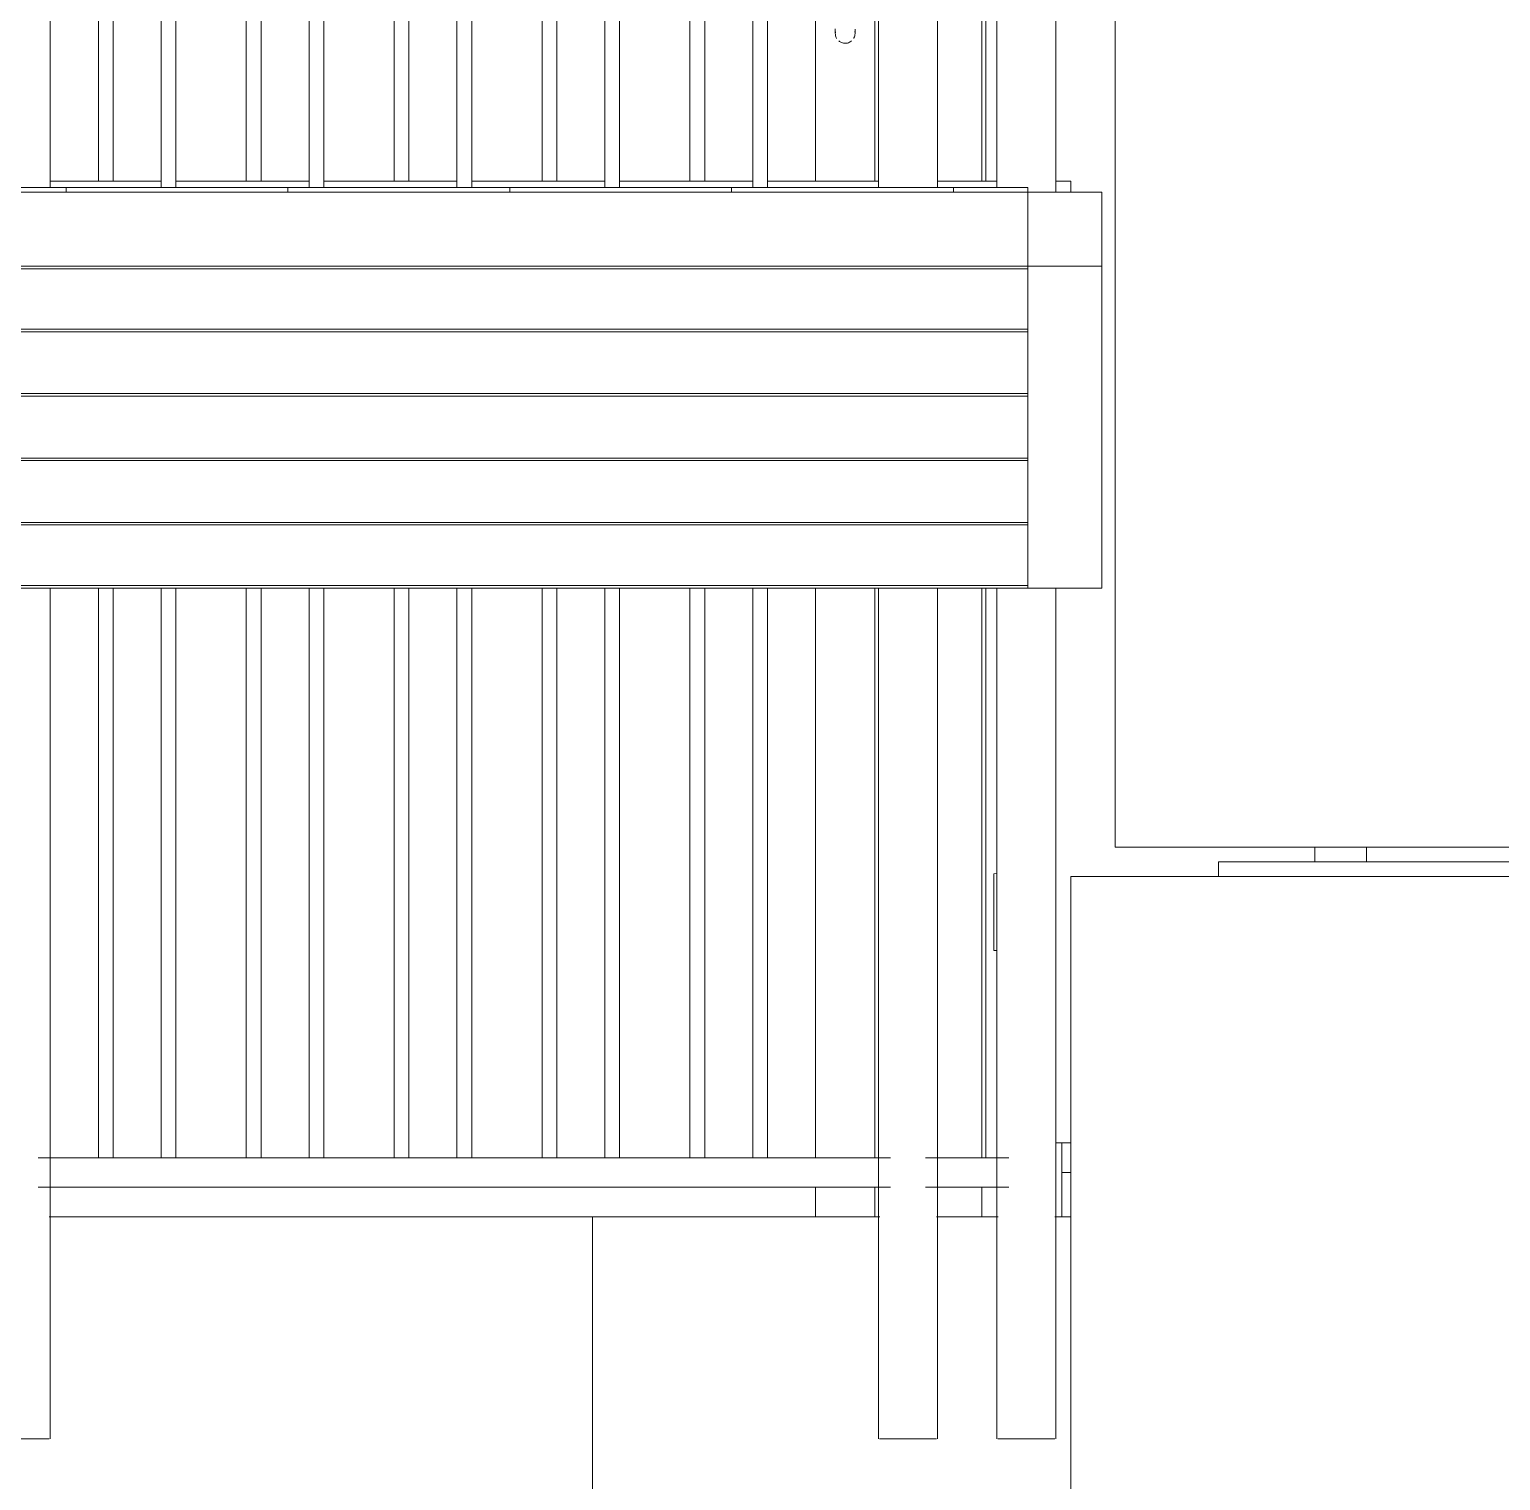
# Model space of a CAD drawing. Header units: millimetres. Extents: x -515342 to 330399, y -224905 to 507333.
# Drawn here: x 79925 to 80919, y 1839 to 2820 of the extents above; entities that cross this region are included whole.
import ezdxf

# ---------------------------------------------------------------- set-up
doc = ezdxf.new("R2010")
doc.units = ezdxf.units.MM
doc.layers.get('0').update_dxf_attribs({"lineweight": 0})
for name, color, linetype, lineweight in [('Витраж', 7, 'Continuous', 0), ('Ограждение', 7, 'Continuous', 0), ('Панели витража', 7, 'Continuous', 0), ('Стены внутренние', 7, 'Continuous', 0), ('Стены наружные', 7, 'Continuous', 0), ('Стены штриховка поверхности', 7, 'Continuous', 0)]:
    doc.layers.add(name, color=color, linetype=linetype, lineweight=lineweight)

# ---------------------------------------------------------------- blocks, each defined once
blk = doc.blocks.new('Ограждение - АР_Ограждение_Балясина_D40 доп поручень 700_900-V190-О_АР_Эскиз_Фасад 12-1 копия 1')
at = {"layer": 'Ограждение'}
for p, q in [((-102265, 645.86), (-102265, 1125)), ((-102225, 1125), (-102225, 645.86)), ((-102265, -200), (-102265, 375.03)), ((-102225, 375.03), (-102225, -200)), ((-102245, -200), (-102264.32, -200)), ((-102225.68, -200), (-102245, -200))]:
    blk.add_line(p, q, dxfattribs=at)
blk = doc.blocks.new('Ограждение - АР_Ограждение_Балясина_10-V191-О_АР_Эскиз_Фасад 12-1 копия 1')
at = {"layer": 'Ограждение'}
for p, q in [((-102350, 645.86), (-102350, 1110)), ((-102340, 1110), (-102340, 645.86)), ((-102350, -10), (-102350, 375.03)), ((-102340, 375.03), (-102340, -10)), ((-102345, -10), (-102350, -10)), ((-102340, -10), (-102345, -10))]:
    blk.add_line(p, q, dxfattribs=at)
blk = doc.blocks.new('Ограждение - АР_Ограждение_Балясина_D40 доп поручень 700_900-V200-О_АР_Эскиз_Фасад 12-1 копия 1')
at = {"layer": 'Ограждение'}
for p, q in [((-102185, 645.86), (-102185, 1125)), ((-102145, 760), (-102145, 642.61)), ((-102185, -200), (-102185, 375.03)), ((-102145, 375.03), (-102145, -200)), ((-102165, -200), (-102184.32, -200)), ((-102145.68, -200), (-102165, -200))]:
    blk.add_line(p, q, dxfattribs=at)
blk = doc.blocks.new('Ограждение - Ограждение-9728925-О_АР_Эскиз_Фасад 12-1 копия 1')
at = {"layer": 'Ограждение'}
for p, q in [((-102256.8, -10), (-102833.2, -10)), ((-102176.8, -10), (-102233.2, -10)), ((-102833.2, -30), (-102256.8, -30)), ((-102233.2, -30), (-102176.8, -30))]:
    blk.add_line(p, q, dxfattribs=at)
for name, p in [('Ограждение - АР_Ограждение_Балясина_D40 доп поручень 700_900-V190-О_АР_Эскиз_Фасад 12-1 копия 1', (-600, 0)), ('Ограждение - АР_Ограждение_Балясина_D40 доп поручень 700_900-V190-О_АР_Эскиз_Фасад 12-1 копия 1', (0, 0)), ('Ограждение - АР_Ограждение_Балясина_D40 доп поручень 700_900-V200-О_АР_Эскиз_Фасад 12-1 копия 1', (0, 0)), ('Ограждение - АР_Ограждение_Балясина_10-V191-О_АР_Эскиз_Фасад 12-1 копия 1', (-400, 0)), ('Ограждение - АР_Ограждение_Балясина_10-V191-О_АР_Эскиз_Фасад 12-1 копия 1', (-300, 0)), ('Ограждение - АР_Ограждение_Балясина_10-V191-О_АР_Эскиз_Фасад 12-1 копия 1', (-200, 0)), ('Ограждение - АР_Ограждение_Балясина_10-V191-О_АР_Эскиз_Фасад 12-1 копия 1', (-100, 0)), ('Ограждение - АР_Ограждение_Балясина_10-V191-О_АР_Эскиз_Фасад 12-1 копия 1', (0, 0))]:
    blk.add_blockref(name, p)
blk = doc.blocks.new('Тип перил - Перила_Внутренний_-9729090-О_АР_Эскиз_Фасад 12-1 копия 1')
at = {"layer": 'Ограждение'}
for p, q in [((-102750, 650), (-102825, 650)), ((-102650, 650), (-102740, 650)), ((-102550, 650), (-102640, 650)), ((-102450, 650), (-102540, 650)), ((-102350, 650), (-102440, 650)), ((-102265, 650), (-102340, 650)), ((-102185, 650), (-102225, 650)), ((-102134.93, 650), (-102145, 650)), ((-102134.93, 650), (-102134.93, 642.71))]:
    blk.add_line(p, q, dxfattribs=at)
blk = doc.blocks.new('Ограждение - АР_Ограждение_Балясина_10-V202-О_АР_Эскиз_Фасад 12-1 копия 1')
at = {"layer": 'Ограждение'}
for p, q in [((-102192.5, 810), (-102192.5, 650)), ((-102192.5, 375.03), (-102192.5, -10))]:
    blk.add_line(p, q, dxfattribs=at)
blk = doc.blocks.new('Ограждение - АР_Ограждение_Балясина_D40 доп поручень 700_900-V204-О_АР_Эскиз_Фасад 12-1 копия 1')
at = {"layer": 'Ограждение'}
for p, q in [((-102307.5, 810), (-102307.5, 650)), ((-102267.5, 650), (-102267.5, 810)), ((-102307.5, 375.03), (-102307.5, -10)), ((-102267.5, -10), (-102267.5, 375.03)), ((-102307.5, -29.98), (-102307.5, -50)), ((-102267.5, -50), (-102267.5, -29.98))]:
    blk.add_line(p, q, dxfattribs=at)
at = {"layer": 'Ограждение', "flags": 128}
for points in [[(-102294.17, 753), (-102294.17, 752.5), (-102294.17, 752.04), (-102294.17, 751.63), (-102294.17, 751.26), (-102294.17, 750.94), (-102294.17, 750.66), (-102294.17, 750.44), (-102294.17, 750.26), (-102294.17, 750.12), (-102294.17, 750.04), (-102294.17, 750)], [(-102280.83, 750), (-102280.83, 750.02), (-102280.83, 750.1), (-102280.83, 750.22), (-102280.83, 750.38), (-102280.83, 750.6), (-102280.83, 750.86), (-102280.83, 751.17), (-102280.83, 751.52), (-102280.83, 751.92), (-102280.83, 752.37), (-102280.83, 752.86)]]:
    blk.add_lwpolyline(points, dxfattribs=at)
at = {"layer": 'Ограждение'}
for points, knots in [([(-102293.27, 746.66), (-102293.46, 746.99), (-102293.79, 747.7), (-102294.06, 748.69), (-102294.16, 749.55), (-102294.17, 750.3), (-102294.12, 750.79), (-102294.09, 751.02)], [0.3333333, 0.3333333, 0.3333333, 0.3333333, 0.3888889, 0.4444444, 0.4791667, 0.5138889, 0.5486111, 0.5486111, 0.5486111, 0.5486111]), ([(-102280.94, 751.17), (-102280.89, 750.93), (-102280.84, 750.45), (-102280.83, 749.7), (-102280.9, 748.97), (-102281.1, 748.04), (-102281.41, 747.25), (-102281.69, 746.74), (-102281.73, 746.65)], [0.4444444, 0.4444444, 0.4444444, 0.4444444, 0.4791667, 0.5138889, 0.5486111, 0.5833333, 0.6527778, 0.6666667, 0.6666667, 0.6666667, 0.6666667]), ([(-102283.21, 744.9), (-102283.28, 744.84), (-102283.73, 744.47), (-102285.08, 743.65), (-102286.49, 743.35), (-102287.5, 743.33)], [0.7777778, 0.7777778, 0.7777778, 0.7777778, 0.7916667, 0.8611111, 1, 1, 1, 1])]:
    blk.add_open_spline(points, degree=3, knots=knots, dxfattribs=at)
blk.add_open_spline([(-102287.5, 743.33), (-102288.31, 743.34), (-102289.83, 743.61), (-102291.2, 744.4), (-102291.79, 744.9)], degree=3, dxfattribs=at)
blk = doc.blocks.new('Ограждение - АР_Ограждение_Балясина_10-V203-О_АР_Эскиз_Фасад 12-1 копия 1')
at = {"layer": 'Ограждение'}
for p, q in [((-102992.5, 810), (-102992.5, 650)), ((-102982.5, 650), (-102982.5, 810)), ((-102992.5, 375.03), (-102992.5, -10)), ((-102982.5, -10), (-102982.5, 375.03))]:
    blk.add_line(p, q, dxfattribs=at)
blk = doc.blocks.new('Ограждение - АР_Ограждение_Балясина_10-V205-О_АР_Эскиз_Фасад 12-1 копия 1')
at = {"layer": 'Ограждение'}
for p, q in [((-102792.5, 810), (-102792.5, 649.81)), ((-102782.5, 649.8), (-102782.5, 810)), ((-102792.5, 375.03), (-102792.5, -10)), ((-102782.5, -10), (-102782.5, 375.03))]:
    blk.add_line(p, q, dxfattribs=at)
blk = doc.blocks.new('Ограждение - АР_Ограждение_Балясина_D40 доп поручень 700_900-V206-О_АР_Эскиз_Фасад 12-1 копия 1')
at = {"layer": 'Ограждение'}
for p, q in [((-102195, 810), (-102195, 650)), ((-102195, 375.03), (-102195, -10)), ((-102195, -29.99), (-102195, -50))]:
    blk.add_line(p, q, dxfattribs=at)
blk = doc.blocks.new('Ограждение - Ограждение-9730076-О_АР_Эскиз_Фасад 12-1 копия 1')
for name, p in [('Ограждение - АР_Ограждение_Балясина_10-V205-О_АР_Эскиз_Фасад 12-1 копия 1', (0, 0)), ('Ограждение - АР_Ограждение_Балясина_10-V203-О_АР_Эскиз_Фасад 12-1 копия 1', (300, 0)), ('Ограждение - АР_Ограждение_Балясина_10-V203-О_АР_Эскиз_Фасад 12-1 копия 1', (400, 0)), ('Ограждение - АР_Ограждение_Балясина_10-V203-О_АР_Эскиз_Фасад 12-1 копия 1', (500, 0)), ('Ограждение - АР_Ограждение_Балясина_10-V203-О_АР_Эскиз_Фасад 12-1 копия 1', (600, 0)), ('Ограждение - АР_Ограждение_Балясина_D40 доп поручень 700_900-V204-О_АР_Эскиз_Фасад 12-1 копия 1', (0, 0)), ('Ограждение - АР_Ограждение_Балясина_D40 доп поручень 700_900-V206-О_АР_Эскиз_Фасад 12-1 копия 1', (0, 0)), ('Ограждение - АР_Ограждение_Балясина_10-V202-О_АР_Эскиз_Фасад 12-1 копия 1', (0, 0))]:
    blk.add_blockref(name, p)
blk = doc.blocks.new('Ограждение - Ограждение-10020769-О_АР_Эскиз_Фасад 12-1 копия 1')
at = {"layer": 'Ограждение'}
for p, q in [((-102184.8, 181.99), (-102187, 181.81)), ((-102187, 181.81), (-102187, 130)), ((-102187, 130), (-102185, 130))]:
    blk.add_line(p, q, dxfattribs=at)
blk = doc.blocks.new('Прямоугольный импост - АР_Откос_Металлический_50х330 Серый Правый_Двери-10217749-О_АР_Эскиз_Фасад 12-1 копия 1')
at = {"layer": 'Витраж'}
for p, q in [((-101970, 200), (-101970, 190)), ((-102135, 0), (-102145, 0))]:
    blk.add_line(p, q, dxfattribs=at)
blk = doc.blocks.new('Прямоугольный импост - АР_Импост_50х50 _труба_-V251-О_АР_Эскиз_Фасад 12-1 копия 1')
at = {"layer": 'Витраж'}
for p, q in [((-103029, 642.61), (-102164, 642.61)), ((-102164, 642.61), (-102164, 592.64)), ((-102164, 592.64), (-103029, 592.64)), ((-103029, 590.89), (-102164, 590.89)), ((-102164, 592.64), (-102164, 590.89))]:
    blk.add_line(p, q, dxfattribs=at)
blk = doc.blocks.new('Прямоугольный импост - АР_Импост_50х50 _труба_-10266027-О_АР_Эскиз_Фасад 12-1 копия 1')
at = {"layer": 'Витраж'}
for p, q in [((-102164, 418.55), (-102164, 375.03)), ((-102114, 375.03), (-102114, 418.55)), ((-102114, 375.03), (-102164, 375.03))]:
    blk.add_line(p, q, dxfattribs=at)
blk = doc.blocks.new('Системная панель - АР_ПанельВитража_Монолитный поликарбонат 6мм-V252-О_АР_Эскиз_Фасад 12-1 копия 1')
at = {"layer": 'Панели витража'}
h = blk.add_hatch(dxfattribs=at)
h.set_pattern_fill('FP_41', color=256, style=0, pattern_type=2)
h.set_pattern_definition([(90, (-0.73, -666.34), (-150, 9e-15), [])])
h.paths.add_polyline_path([(-102164, 642.61), (-102164, 645.86), (-103004, 645.86), (-103004, 642.61), (-102213.93, 642.61)])
for p, q in [((-103004, 645.86), (-102164, 645.86)), ((-103004, 642.61), (-103004, 645.86)), ((-102164, 642.61), (-102164, 645.86))]:
    blk.add_line(p, q, dxfattribs=at)
blk = doc.blocks.new('Прямоугольный импост - АР_Импост_50х50 _труба_-V254-О_АР_Эскиз_Фасад 12-1 копия 1')
at = {"layer": 'Витраж'}
for p, q in [((-102164, 376.78), (-103029, 376.78)), ((-103029, 375.03), (-102164, 375.03)), ((-102164, 376.78), (-102164, 375.03))]:
    blk.add_line(p, q, dxfattribs=at)
blk = doc.blocks.new('Прямоугольный импост - АР_Импост_50х50 _труба_-10266030-О_АР_Эскиз_Фасад 12-1 копия 1')
at = {"layer": 'Витраж'}
for p, q in [((-102164, 462.07), (-102164, 418.55)), ((-102114, 418.55), (-102114, 462.07))]:
    blk.add_line(p, q, dxfattribs=at)
blk = doc.blocks.new('Прямоугольный импост - АР_Импост_50х50 _труба_-10266031-О_АР_Эскиз_Фасад 12-1 копия 1')
at = {"layer": 'Витраж'}
for p, q in [((-102114, 642.61), (-102164, 642.61)), ((-102164, 642.61), (-102164, 592.64)), ((-102114, 592.64), (-102114, 642.61)), ((-102164, 592.64), (-102114, 592.64)), ((-102164, 592.64), (-102164, 549.12)), ((-102114, 549.12), (-102114, 592.64))]:
    blk.add_line(p, q, dxfattribs=at)
blk = doc.blocks.new('Прямоугольный импост - АР_Импост_50х50 _труба_-10239934-О_АР_Эскиз_Фасад 12-1 копия 1')
at = {"layer": 'Витраж'}
for p, q in [((-103004, 417.68), (-103004, 419.42)), ((-102164, 419.42), (-103004, 419.42)), ((-102164, 419.42), (-102164, 417.68)), ((-103004, 417.68), (-102164, 417.68))]:
    blk.add_line(p, q, dxfattribs=at)
blk = doc.blocks.new('СД_Люблино_Фасады_rvt-1-О_АР_Эскиз_Фасад 12-1 копия 1')
at = {"layer": 'Стены штриховка поверхности', "true_color": 0xcacaca}
h = blk.add_hatch(dxfattribs=at)
h.set_pattern_fill('FP_3', color=9, style=0, pattern_type=2)
h.set_pattern_definition([(0, (-51650.9, 0), (0, 600), []), (90, (-51650.9, 0), (-600, 4e-14), [])])
h.paths.add_polyline_path([(-102135, -1350), (-83064.91, -1350), (-83064.91, -1250), (-83084.91, -1250), (-83084.91, -850), (-80904.91, -850), (-80904.91, -1250), (-80924.91, -1250), (-80924.91, -1350), (-75724.91, -1350), (-75724.91, -1250), (-75744.91, -1250), (-75744.91, -850), (-73564.91, -850), (-73564.91, -1250), (-73584.91, -1250), (-73584.91, -1350), (-68429.91, -1350), (-68429.91, -1250), (-68449.91, -1250), (-68449.91, -850), (-66269.91, -850), (-66269.91, -1250), (-66289.91, -1250), (-66288.96, -1350), (-64769.91, -1350), (-64769.91, -1250), (-64789.91, -1250), (-64789.91, -850), (-62609.91, -850), (-62609.91, -1250), (-62629.91, -1250), (-62629.91, -1350), (-60284.91, -1350), (-60284.91, -1250), (-60304.91, -1250), (-60304.91, -850), (-58124.91, -850), (-58124.91, -1250), (-58144.91, -1250), (-58144.91, -1350), (-56744.91, -1350), (-56744.91, -1250), (-56764.91, -1250), (-56764.91, -850), (-54584.91, -850), (-54584.91, -1250), (-54604.91, -1250), (-54604.91, -1350), (-52170.93, -1350), (-52170.93, 180), (-61580, 180), (-61580, -526.74), (-61575, -526.74), (-61575, -541.74), (-61580, -541.74), (-61578.99, -554.24), (-61578.5, -554.24), (-61578.5, -604.24), (-61580, -604.24), (-61580, -720.98), (-61581.45, -733.57), (-61585.73, -745.42), (-61592.57, -755.85), (-61601.6, -764.25), (-61612.27, -770.14), (-61623.97, -773.17), (-61636.03, -773.17), (-61647.73, -770.14), (-61658.4, -764.25), (-61667.43, -755.85), (-61674.27, -745.42), (-61678.55, -733.57), (-61680, -720.98), (-61680, -604.24), (-61681.5, -604.24), (-61681.5, -554.24), (-61680, -554.24), (-61680, -541.74), (-61685, -541.74), (-61685, -526.74), (-61680, -526.74), (-61680, 180), (-83680, 180), (-83680, -526.74), (-83675, -526.74), (-83675, -541.74), (-83680, -541.74), (-83678.99, -554.24), (-83678.5, -554.24), (-83678.5, -604.24), (-83680, -604.24), (-83680, -720.98), (-83681.45, -733.57), (-83685.73, -745.42), (-83692.57, -755.85), (-83701.6, -764.25), (-83712.27, -770.14), (-83723.97, -773.17), (-83736.03, -773.17), (-83747.73, -770.14), (-83758.4, -764.25), (-83767.43, -755.85), (-83774.27, -745.42), (-83778.55, -733.57), (-83780, -720.98), (-83780, -604.24), (-83781.5, -604.24), (-83781.5, -554.24), (-83780, -554.24), (-83780, -541.74), (-83785, -541.74), (-83785, -526.74), (-83780, -526.74), (-83780, 180), (-100680, 180), (-100680, -526.74), (-100675, -526.74), (-100675, -541.74), (-100680, -541.74), (-100678.99, -554.24), (-100678.5, -554.24), (-100678.5, -604.24), (-100680, -604.24), (-100680, -720.98), (-100681.45, -733.57), (-100685.73, -745.42), (-100695.97, -759.01), (-100701.6, -764.25), (-100712.27, -770.14), (-100723.97, -773.17), (-100736.03, -773.17), (-100747.73, -770.14), (-100758.4, -764.25), (-100767.43, -755.85), (-100774.27, -745.42), (-100778.55, -733.57), (-100780, -720.98), (-100780, -604.24), (-100781.5, -604.24), (-100781.5, -554.24), (-100780, -554.24), (-100780, -541.74), (-100785, -541.74), (-100785, -526.74), (-100780, -526.74), (-100780, 180), (-102135, 180), (-102135, -1000.17)])
h.paths.add_polyline_path([(-51691.92, -1000), (-51650.93, -999.96), (-51650.93, 180), (-51720.93, 180), (-51720.93, -1000)])
h.paths.add_polyline_path([(-58344.91, -847.55), (-60284.91, -847.55), (-60284.91, -540.06), (-58144.91, -540.06), (-58144.91, -847.55), (-58194.91, -847.55)])
h.paths.add_polyline_path([(-82930.26, -847.55), (-83064.91, -847.55), (-83064.91, -540.06), (-80924.91, -540.06), (-80924.91, -847.55), (-82864.91, -847.55)])
h.paths.add_polyline_path([(-67863.13, -847.55), (-68429.91, -847.55), (-68429.91, -540.06), (-66289.91, -540.06), (-66289.91, -847.55), (-67638.25, -847.55)])
h.paths.add_polyline_path([(-73784.91, -847.55), (-75724.91, -847.55), (-75724.91, -540.06), (-73584.91, -540.06), (-73584.91, -847.55), (-73634.91, -847.55)])
h.paths.add_polyline_path([(-55699.91, -847.55), (-56744.91, -847.55), (-56744.91, -540.06), (-54604.91, -540.06), (-54604.91, -847.55), (-55674.91, -847.55)])
h.paths.add_polyline_path([(-62690.84, -847.55), (-64769.91, -847.55), (-64769.91, -540.06), (-62629.91, -540.06), (-62629.91, -847.55), (-62679.91, -847.55)])
h = blk.add_hatch(dxfattribs=at)
h.set_pattern_fill('FP_9', color=9, style=0, pattern_type=2)
h.set_pattern_definition([(0, (-102095, 0), (0, 600), []), (90, (-102095, 0), (-600, 4e-14), [])])
h.paths.add_polyline_path([(-104069.21, -1450), (-103935, -1450), (-103935, -914), (-103635, -914), (-103635, -750), (-103944, -750), (-103944, -710), (-103730, -710), (-103731, -50), (-104025.66, -50), (-104025.68, -200), (-104064.34, -200), (-104064.34, -50), (-104135, -50), (-104135, -195), (-104243.16, -195), (-104243.18, -263.75), (-104281.84, -263.75), (-104281.84, -195), (-104435, -195), (-104435, -340), (-104735, -340), (-104735, -485), (-104843.16, -485), (-104843.18, -563.75), (-104881.84, -563.75), (-104881.84, -485), (-104980, -485), (-104980, -1450), (-104518.97, -1450)])
h.paths.add_polyline_path([(-105020, -775), (-105020, -727.92), (-105035, -727.92), (-105035, -775), (-105024.96, -775)])
h.paths.add_polyline_path([(-105024.96, -714.58), (-105020, -714.19), (-105020, -606.67), (-105035, -606.67), (-105035, -714.58)])
h.paths.add_polyline_path([(-103680, -710), (-103635, -710), (-103635, -300), (-102135, -300), (-102135, -50), (-102145.66, -50), (-102145.68, -200), (-102184.34, -200), (-102184.34, -50), (-102225.66, -50), (-102225.68, -200), (-102264.34, -200), (-102264.34, -50), (-102825.66, -50), (-102825.68, -200), (-102864.34, -200), (-102864.34, -50), (-103425.66, -50), (-103425.68, -200), (-103464.34, -200), (-103464.34, -50), (-103680, -50), (-103680, -660)])
h.paths.add_polyline_path([(-105024.96, -593.33), (-105020, -593.33), (-105020, -527.92), (-105035, -527.92), (-105035, -593.33)])
h.paths.add_polyline_path([(-105024.96, -514.58), (-105020, -514.58), (-105020, -485), (-105035, -485), (-105035, -514.58)])
at = {"layer": 'Стены внутренние'}
for p, q in [((-102105, 200), (-102105, 14226.94)), ((-102105, 200), (-102085, 200)), ((-102085, 200), (-100785, 200)), ((-101935, 200), (-101935, 190)), ((-102135, 180), (-102135, -1350)), ((-100779.9, 180), (-102135, 180)), ((-102141, -20), (-102141, 0)), ((-102141, -50), (-102141, -20)), ((-102141, -20), (-102135, -20)), ((-102264.09, -50), (-102825.68, -50)), ((-102184.09, -50), (-102225.68, -50)), ((-102135, -50), (-102145.68, -50))]:
    blk.add_line(p, q, dxfattribs=at)
at = {"layer": 'Стены наружные'}
for p, q in [((-100784.92, 190), (-102035, 190)), ((-102035, 190), (-102035, 180))]:
    blk.add_line(p, q, dxfattribs=at)
at = {"layer": 'Витраж', "lineweight": 9}
for name, p in [('Прямоугольный импост - АР_Откос_Металлический_50х330 Серый Правый_Двери-10217749-О_АР_Эскиз_Фасад 12-1 копия 1', (0, 0)), ('Прямоугольный импост - АР_Импост_50х50 _труба_-V251-О_АР_Эскиз_Фасад 12-1 копия 1', (0, 0)), ('Прямоугольный импост - АР_Импост_50х50 _труба_-10266031-О_АР_Эскиз_Фасад 12-1 копия 1', (0, 0)), ('Прямоугольный импост - АР_Импост_50х50 _труба_-10239934-О_АР_Эскиз_Фасад 12-1 копия 1', (0, 130.57)), ('Прямоугольный импост - АР_Импост_50х50 _труба_-10266030-О_АР_Эскиз_Фасад 12-1 копия 1', (0, 87.04)), ('Прямоугольный импост - АР_Импост_50х50 _труба_-10239934-О_АР_Эскиз_Фасад 12-1 копия 1', (0, 87.04)), ('Прямоугольный импост - АР_Импост_50х50 _труба_-10266030-О_АР_Эскиз_Фасад 12-1 копия 1', (0, 43.52)), ('Прямоугольный импост - АР_Импост_50х50 _труба_-10239934-О_АР_Эскиз_Фасад 12-1 копия 1', (0, 43.52)), ('Прямоугольный импост - АР_Импост_50х50 _труба_-10266030-О_АР_Эскиз_Фасад 12-1 копия 1', (0, 0)), ('Прямоугольный импост - АР_Импост_50х50 _труба_-10239934-О_АР_Эскиз_Фасад 12-1 копия 1', (0, 0)), ('Прямоугольный импост - АР_Импост_50х50 _труба_-10266027-О_АР_Эскиз_Фасад 12-1 копия 1', (0, 0)), ('Прямоугольный импост - АР_Импост_50х50 _труба_-V254-О_АР_Эскиз_Фасад 12-1 копия 1', (0, 0))]:
    blk.add_blockref(name, p, dxfattribs=at)
at = {"layer": 'Ограждение', "lineweight": 9}
for name in ['Ограждение - Ограждение-9728925-О_АР_Эскиз_Фасад 12-1 копия 1', 'Ограждение - Ограждение-9730076-О_АР_Эскиз_Фасад 12-1 копия 1', 'Тип перил - Перила_Внутренний_-9729090-О_АР_Эскиз_Фасад 12-1 копия 1', 'Ограждение - Ограждение-10020769-О_АР_Эскиз_Фасад 12-1 копия 1']:
    blk.add_blockref(name, (0, 0), dxfattribs=at)
at = {"layer": 'Панели витража', "lineweight": 9}
blk.add_blockref('Системная панель - АР_ПанельВитража_Монолитный поликарбонат 6мм-V252-О_АР_Эскиз_Фасад 12-1 копия 1', (0, 0), dxfattribs=at)

msp = doc.modelspace()

# ---------------------------------------------------------------- block references
msp.add_blockref('СД_Люблино_Фасады_rvt-1-О_АР_Эскиз_Фасад 12-1 копия 1', (182763.6864, 2067.7355))

doc.saveas('drawing.dxf')
